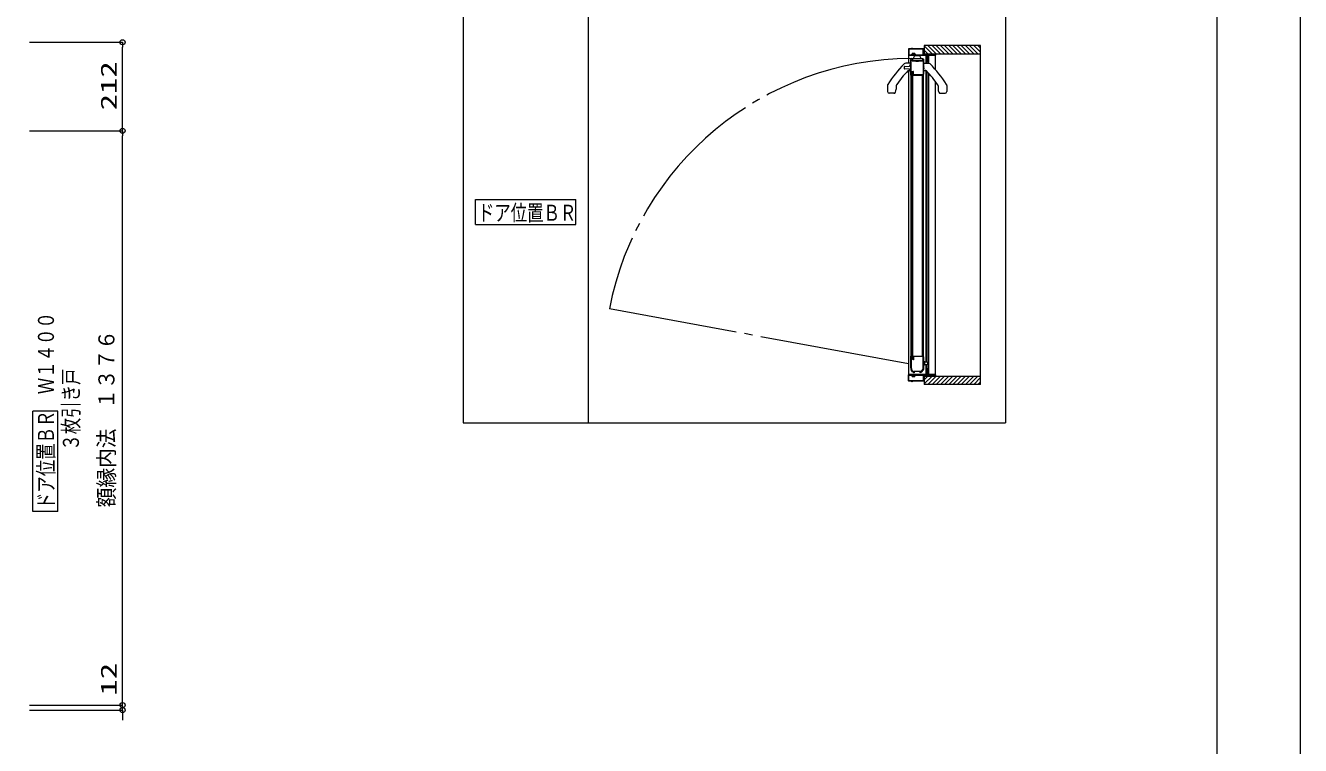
# Model space of a CAD drawing. Units: millimetres on the paper. Extents: x -305 to 305, y -152 to 152.
# Drawn here: x -33.8 to 119, y -18.4 to 67.8 of the extents above; entities that cross this region are included whole.
import ezdxf
from ezdxf.enums import TextEntityAlignment as Align

# ---------------------------------------------------------------- set-up
doc = ezdxf.new("R2010")
doc.units = ezdxf.units.MM
doc.linetypes.add('LONG_CHAIN', pattern=[21, 18, -1, 1, -1])
doc.linetypes.add('LONG_DOUBLE_CHAIN', pattern=[21.8, 18, -1, 0.6, -0.6, 0.6, -1])
for name, color, linetype, lineweight in [('0-0_0', 7, 'Continuous', 9), ('0-1_VIEW0001', 7, 'Continuous', 9), ('0-3_図面枠', 3, 'Continuous', 9), ('0-4_DEFPOINTS', 7, 'Continuous', 9)]:
    doc.layers.add(name, color=color, linetype=linetype, lineweight=lineweight)
doc.styles.add('ＭＳ ゴシック', font='')
doc.styles.get('ＭＳ ゴシック').set_extended_font_data('MS Gothic')

# ---------------------------------------------------------------- blocks, each defined once
blk = doc.blocks.new('_ORIGIN')
at = {"layer": '0-0_0'}
blk.add_line((0, 0), (-1, 0), dxfattribs=at)
blk.add_circle((0, 0), 0.5, dxfattribs=at)

msp = doc.modelspace()

# ---------------------------------------------------------------- linework, layer by layer
at = {"layer": '0-0_0'}
for p, q in [((-33.333, 65.841), (-22.184, 65.841)), ((-22.184, 55.836), (-22.184, 65.241)), ((-33.333, 55.236), (-22.184, 55.236)), ((-33.333, 55.236), (-22.184, 55.236)), ((-22.184, -12.959), (-22.184, 54.636)), ((-33.333, -13.559), (-22.184, -13.559)), ((-22.183, -12.959), (-22.183, -12.359)), ((-22.183, -14.159), (-22.183, -13.559)), ((-33.333, -14.159), (-22.183, -14.159)), ((-22.183, -14.759), (-22.183, -15.359))]:
    msp.add_line(p, q, dxfattribs=at)
msp.add_lwpolyline([(-33.333, -13.559), (-22.183, -13.559), (-22.183, -8.407)], dxfattribs=at)
at = {"layer": '0-1_VIEW0001'}
for p, q in [((33.617, 127.749), (33.617, 20.249)), ((83.617, 127.749), (83.617, 20.249)), ((72.005, 65.002), (72.005, 64.327)), ((74.34, 64.277), (72.005, 64.277)), ((72.005, 64.277), (72.005, 63.327)), ((72.03, 64.302), (74.325, 64.302)), ((72.05, 64.992), (72.05, 64.367)), ((72.39, 65.052), (72.055, 65.052)), ((73.745, 65.007), (72.065, 65.007)), ((72.065, 64.352), (73.745, 64.352)), ((72.405, 65.117), (72.405, 65.067)), ((72.435, 65.127), (72.415, 65.127)), ((72.78, 64.502), (72.43, 64.502)), ((72.445, 65.067), (72.445, 65.117)), ((73.755, 65.052), (72.46, 65.052)), ((72.78, 64.502), (72.78, 64.452)), ((73.256, 64.227), (72.823, 64.227)), ((73.76, 64.367), (73.76, 64.992)), ((73.805, 64.367), (73.805, 65.002)), ((75.19, 64.352), (73.82, 64.352)), ((73.88, 65.453), (73.88, 64.452)), ((80.63, 65.453), (73.88, 65.453)), ((74.829, 64.453), (73.88, 65.402)), ((74.329, 64.453), (73.88, 64.902)), ((73.88, 64.453), (80.63, 64.453)), ((74.115, 63.327), (74.115, 64.277)), ((74.255, 63.952), (74.255, 64.277)), ((75.33, 64.453), (74.33, 65.453)), ((74.34, 64.287), (74.34, 63.967)), ((74.39, 63.602), (74.39, 64.287)), ((75.255, 64.277), (74.39, 64.277)), ((74.405, 64.302), (75.24, 64.302)), ((74.432, 63.323), (74.432, 64.277)), ((75.829, 64.453), (74.83, 65.453)), ((75.205, 64.437), (75.205, 64.367)), ((75.24, 64.452), (75.22, 64.452)), ((75.255, 64.452), (75.255, 64.302)), ((75.255, 64.317), (75.255, 64.437)), ((75.255, 62.543), (75.255, 64.277)), ((76.33, 64.453), (75.33, 65.453)), ((76.83, 64.453), (75.83, 65.453)), ((77.33, 64.453), (76.33, 65.453)), ((77.83, 64.453), (76.83, 65.453)), ((78.33, 64.453), (77.33, 65.453)), ((78.83, 64.453), (77.83, 65.453)), ((79.33, 64.453), (78.33, 65.453)), ((79.825, 64.453), (78.825, 65.453)), ((80.32, 64.453), (79.32, 65.453)), ((80.63, 64.637), (79.815, 65.453)), ((80.63, 65.132), (80.309, 65.453)), ((80.63, 24.854), (80.63, 65.453)), ((72.275, 63.327), (71.697, 63.327)), ((72.29, 61.917), (72.29, 63.777)), ((72.335, 62.372), (72.335, 63.707)), ((72.425, 63.707), (72.425, 63.655)), ((72.432, 63.637), (72.455, 63.615)), ((72.465, 63.852), (72.465, 63.667)), ((72.472, 63.607), (72.864, 63.607)), ((72.48, 63.652), (73.725, 63.652)), ((72.5, 63.652), (72.5, 63.827)), ((72.5, 63.652), (73.67, 63.652)), ((72.55, 63.877), (73.67, 63.877)), ((72.874, 63.603), (72.885, 63.592)), ((72.896, 63.587), (73.184, 63.587)), ((73.194, 63.592), (73.205, 63.603)), ((73.216, 63.607), (73.73, 63.607)), ((73.72, 63.652), (73.67, 63.652)), ((73.72, 63.827), (73.72, 63.652)), ((73.73, 63.812), (73.73, 63.842)), ((73.74, 63.667), (73.74, 63.792)), ((73.745, 63.592), (73.745, 62.027)), ((73.79, 63.802), (73.79, 62.027)), ((73.805, 63.327), (74.382, 63.327)), ((74.19, 63.902), (74.19, 63.847)), ((74.19, 63.667), (74.19, 63.602)), ((74.205, 63.832), (74.225, 63.832)), ((74.225, 63.682), (74.205, 63.682)), ((74.325, 63.952), (74.24, 63.952)), ((74.24, 63.847), (74.24, 63.892)), ((74.24, 63.622), (74.24, 63.667)), ((74.24, 63.552), (74.34, 63.552)), ((74.255, 63.607), (74.255, 63.907)), ((74.255, 63.907), (74.325, 63.907)), ((74.325, 63.607), (74.255, 63.607)), ((74.255, 63.327), (74.255, 63.552)), ((74.34, 63.892), (74.34, 63.622)), ((72.005, 62.463), (72.005, 26.027)), ((72.275, 62.477), (72.079, 62.477)), ((72.305, 28.252), (72.305, 61.902)), ((72.305, 61.902), (73.79, 61.902)), ((72.331, 61.902), (72.305, 61.902)), ((72.353, 61.924), (72.344, 61.91)), ((72.355, 27.927), (72.355, 62.227)), ((72.505, 62.227), (72.355, 62.227)), ((72.355, 62.227), (72.355, 61.931)), ((72.505, 62.252), (72.38, 62.252)), ((72.54, 62.297), (72.41, 62.297)), ((72.505, 27.927), (72.505, 62.227)), ((72.515, 61.931), (72.515, 61.937)), ((72.525, 61.91), (72.517, 61.924)), ((73.665, 61.902), (72.538, 61.902)), ((72.555, 62.332), (72.555, 62.312)), ((72.555, 61.977), (72.555, 62.202)), ((72.585, 62.347), (72.57, 62.347)), ((72.6, 61.957), (72.6, 62.332)), ((73.665, 61.947), (72.61, 61.947)), ((73.64, 61.902), (73.64, 28.252)), ((73.79, 62.447), (73.79, 62.535)), ((73.79, 28.252), (73.79, 61.902)), ((73.805, 62.477), (74.001, 62.477)), ((74.115, 27.552), (74.115, 62.442)), ((74.255, 27.55), (74.255, 62.302)), ((74.428, 26.027), (74.428, 62.117)), ((69.49, 60.677), (69.49, 59.927)), ((70.264, 59.727), (69.69, 59.727)), ((70.52, 60.613), (70.52, 60.227)), ((75.255, 26.027), (75.255, 61.109)), ((75.56, 60.613), (75.56, 60.227)), ((75.815, 59.727), (76.39, 59.727)), ((76.59, 60.677), (76.59, 59.927)), ((20.117, 43.999), (20.117, 46.999)), ((20.117, 46.999), (32.117, 46.999)), ((32.117, 43.999), (32.117, 46.999)), ((20.117, 43.999), (32.117, 43.999)), ((72.29, 26.877), (72.29, 28.237)), ((72.305, 28.252), (72.332, 28.252)), ((72.335, 27.782), (72.335, 26.877)), ((72.344, 28.245), (72.353, 28.231)), ((72.355, 28.223), (72.355, 27.927)), ((72.38, 27.902), (72.505, 27.902)), ((72.54, 27.857), (72.41, 27.857)), ((72.515, 28.217), (72.515, 28.223)), ((72.517, 28.231), (72.526, 28.245)), ((72.539, 28.252), (73.665, 28.252)), ((72.555, 27.952), (72.555, 28.177)), ((72.555, 27.822), (72.555, 27.842)), ((72.585, 27.807), (72.57, 27.807)), ((72.6, 28.197), (72.6, 27.822)), ((73.665, 28.207), (72.61, 28.207)), ((73.745, 26.702), (73.745, 28.127)), ((73.79, 28.127), (73.79, 26.702)), ((73.865, 27.602), (73.79, 27.602)), ((73.965, 27.552), (73.915, 27.552)), ((73.915, 27.552), (73.915, 27.202)), ((73.965, 27.552), (74.24, 27.552)), ((75.255, 26.027), (72.005, 26.027)), ((72.005, 25.302), (72.005, 25.977)), ((72.03, 26.002), (74.325, 26.002)), ((72.625, 26.338), (72.625, 26.372)), ((72.675, 26.252), (72.641, 26.252)), ((72.667, 26.363), (72.689, 26.305)), ((72.69, 26.437), (73.39, 26.437)), ((73.39, 26.397), (72.69, 26.397)), ((72.69, 26.299), (72.69, 26.267)), ((73.39, 26.267), (73.39, 26.299)), ((73.391, 26.305), (73.413, 26.363)), ((73.415, 26.252), (73.405, 26.252)), ((73.455, 26.372), (73.455, 26.331)), ((73.499, 26.339), (73.724, 26.639)), ((73.76, 26.612), (73.535, 26.312)), ((73.865, 27.152), (73.79, 27.152)), ((73.965, 27.202), (73.915, 27.202)), ((74.24, 27.202), (73.965, 27.202)), ((74.111, 26.027), (74.111, 27.202)), ((74.19, 26.637), (74.19, 26.702)), ((74.19, 26.402), (74.19, 26.457)), ((74.225, 26.622), (74.205, 26.622)), ((74.205, 26.472), (74.225, 26.472)), ((74.24, 26.752), (74.34, 26.752)), ((74.24, 26.682), (74.24, 26.637)), ((74.24, 26.457), (74.24, 26.412)), ((74.325, 26.352), (74.24, 26.352)), ((74.251, 26.752), (74.251, 27.202)), ((74.251, 26.397), (74.251, 26.697)), ((74.251, 26.027), (74.251, 26.352)), ((74.325, 26.697), (74.255, 26.697)), ((74.255, 26.397), (74.325, 26.397)), ((74.29, 27.502), (74.29, 27.252)), ((74.34, 26.412), (74.34, 26.682)), ((74.34, 26.017), (74.34, 26.337)), ((74.39, 26.702), (74.39, 26.017)), ((74.405, 26.002), (75.24, 26.002)), ((75.255, 25.987), (75.255, 25.867)), ((72.05, 25.312), (72.05, 25.937)), ((72.39, 25.252), (72.055, 25.252)), ((72.065, 25.952), (73.745, 25.952)), ((73.745, 25.297), (72.065, 25.297)), ((72.405, 25.187), (72.405, 25.237)), ((72.435, 25.177), (72.415, 25.177)), ((72.43, 25.802), (72.43, 25.852)), ((72.43, 25.802), (72.78, 25.802)), ((72.445, 25.237), (72.445, 25.187)), ((73.755, 25.252), (72.46, 25.252)), ((73.76, 25.937), (73.76, 25.312)), ((73.805, 25.937), (73.805, 25.302)), ((75.19, 25.952), (73.82, 25.952)), ((74.829, 25.853), (73.88, 24.903)), ((74.329, 25.853), (73.88, 25.403)), ((73.88, 25.852), (80.63, 25.852)), ((73.88, 25.852), (73.88, 24.853)), ((80.63, 24.853), (73.88, 24.853)), ((75.33, 25.853), (74.33, 24.853)), ((75.83, 25.853), (74.83, 24.853)), ((75.205, 25.867), (75.205, 25.937)), ((75.24, 25.852), (75.22, 25.852)), ((76.33, 25.853), (75.33, 24.853)), ((76.83, 25.853), (75.83, 24.853)), ((77.33, 25.853), (76.33, 24.853)), ((77.83, 25.853), (76.83, 24.853)), ((78.33, 25.853), (77.33, 24.853)), ((78.83, 25.853), (77.83, 24.853)), ((79.33, 25.853), (78.33, 24.853)), ((79.825, 25.853), (78.825, 24.853)), ((80.32, 25.853), (79.32, 24.853)), ((80.63, 25.668), (79.815, 24.853)), ((80.63, 25.173), (80.31, 24.853)), ((-29.954, 21.638), (-32.954, 21.638)), ((-32.954, 9.638), (-32.954, 21.638)), ((-29.954, 9.638), (-29.954, 21.638)), ((-29.954, 9.638), (-32.954, 9.638))]:
    msp.add_line(p, q, dxfattribs=at)
at = {"layer": '0-1_VIEW0001', "color": 2}
for p, q in [((71.527, 62.933), (72.064, 62.961)), ((72.064, 62.634), (71.527, 62.662)), ((72.209, 63.253), (72.181, 63.067)), ((72.29, 63.297), (72.256, 63.295)), ((73.81, 63.172), (73.79, 63.172)), ((73.81, 63.222), (73.81, 62.872)), ((73.822, 63.222), (73.81, 63.222)), ((73.81, 62.722), (73.81, 62.372)), ((72.181, 62.528), (72.209, 62.342)), ((72.256, 62.299), (72.29, 62.297)), ((73.79, 62.422), (73.81, 62.422)), ((73.81, 62.372), (73.822, 62.372))]:
    msp.add_line(p, q, dxfattribs=at)
at = {"layer": '0-1_VIEW0001', "color": 2, "linetype": 'LONG_DOUBLE_CHAIN'}
for p, q in [((73.852, 62.863), (73.869, 62.863)), ((73.852, 62.732), (73.869, 62.732))]:
    msp.add_line(p, q, dxfattribs=at)
at = {"layer": '0-1_VIEW0001', "linetype": 'LONG_CHAIN'}
msp.add_line((72.005, 27.325), (36.15, 33.9), dxfattribs=at)
at = {"layer": '0-1_VIEW0001'}
for points in [[(18.617, 127.749), (18.617, 20.249), (83.617, 20.249)], [(72.055, 65.052), (72.02, 65.038), (72.005, 65.002)], [(72.005, 64.327), (72.012, 64.31), (72.03, 64.302)], [(72.065, 65.007), (72.054, 65.003), (72.05, 64.992)], [(72.05, 64.367), (72.054, 64.357), (72.065, 64.352)], [(72.43, 64.502), (72.43, 64.452), (72.37, 64.374)], [(72.405, 65.067), (72.4, 65.057), (72.39, 65.052)], [(72.415, 65.127), (72.408, 65.124), (72.405, 65.117)], [(72.43, 64.452), (72.78, 64.452), (72.839, 64.374)], [(72.445, 65.117), (72.442, 65.124), (72.435, 65.127)], [(72.46, 65.052), (72.449, 65.057), (72.445, 65.067)], [(73.76, 64.992), (73.755, 65.003), (73.745, 65.007)], [(73.745, 64.352), (73.755, 64.357), (73.76, 64.367)], [(73.805, 65.002), (73.79, 65.038), (73.755, 65.052)], [(73.82, 64.352), (73.809, 64.357), (73.805, 64.367)], [(74.325, 64.302), (74.335, 64.298), (74.34, 64.287)], [(74.39, 64.287), (74.394, 64.298), (74.405, 64.302)], [(75.205, 64.367), (75.2, 64.357), (75.19, 64.352)], [(75.22, 64.452), (75.209, 64.448), (75.205, 64.437)], [(75.255, 64.437), (75.25, 64.448), (75.24, 64.452)], [(75.24, 64.302), (75.25, 64.307), (75.255, 64.317)], [(72.29, 63.777), (72.326, 63.866), (72.367, 63.894), (72.415, 63.902), (72.45, 63.888), (72.465, 63.852)], [(72.335, 63.707), (72.38, 63.752), (72.425, 63.707)], [(72.425, 63.655), (72.427, 63.645), (72.432, 63.637)], [(72.455, 63.615), (72.463, 63.609), (72.472, 63.607)], [(72.465, 63.667), (72.469, 63.657), (72.48, 63.652)], [(72.864, 63.607), (72.869, 63.606), (72.874, 63.603)], [(72.885, 63.592), (72.89, 63.588), (72.896, 63.587)], [(73.184, 63.587), (73.189, 63.588), (73.194, 63.592)], [(73.205, 63.603), (73.21, 63.606), (73.216, 63.607)], [(73.725, 63.652), (73.735, 63.657), (73.74, 63.667)], [(73.73, 63.842), (73.733, 63.849), (73.74, 63.852), (73.775, 63.838), (73.79, 63.802)], [(73.74, 63.792), (73.739, 63.797), (73.736, 63.8), (73.731, 63.806), (73.73, 63.812)], [(73.73, 63.607), (73.74, 63.603), (73.745, 63.592)], [(74.24, 63.952), (74.205, 63.938), (74.19, 63.902)], [(74.19, 63.847), (74.194, 63.837), (74.205, 63.832)], [(74.205, 63.682), (74.194, 63.678), (74.19, 63.667)], [(74.19, 63.602), (74.205, 63.567), (74.24, 63.552)], [(74.225, 63.832), (74.235, 63.837), (74.24, 63.847)], [(74.24, 63.667), (74.235, 63.678), (74.225, 63.682)], [(74.24, 63.892), (74.244, 63.903), (74.255, 63.907)], [(74.255, 63.607), (74.244, 63.612), (74.24, 63.622)], [(74.34, 63.967), (74.335, 63.957), (74.325, 63.952)], [(74.325, 63.907), (74.335, 63.903), (74.34, 63.892)], [(74.34, 63.622), (74.335, 63.612), (74.325, 63.607)], [(74.34, 63.552), (74.375, 63.567), (74.39, 63.602)], [(72.305, 61.902), (72.294, 61.907), (72.29, 61.917)], [(72.344, 61.91), (72.339, 61.904), (72.331, 61.902)], [(72.41, 62.297), (72.357, 62.319), (72.335, 62.372)], [(72.355, 61.931), (72.354, 61.927), (72.353, 61.924)], [(72.38, 62.252), (72.362, 62.245), (72.355, 62.227)], [(72.555, 62.202), (72.54, 62.238), (72.505, 62.252)], [(72.515, 61.937), (72.519, 61.948), (72.53, 61.952), (72.548, 61.96), (72.555, 61.977)], [(72.517, 61.924), (72.515, 61.927), (72.515, 61.931)], [(72.538, 61.902), (72.531, 61.904), (72.525, 61.91)], [(72.555, 62.312), (72.55, 62.302), (72.54, 62.297)], [(72.57, 62.347), (72.559, 62.343), (72.555, 62.332)], [(72.6, 62.332), (72.595, 62.343), (72.585, 62.347)], [(72.61, 61.947), (72.603, 61.95), (72.6, 61.957)], [(73.745, 62.027), (73.721, 61.971), (73.665, 61.947)], [(73.79, 62.027), (73.753, 61.939), (73.665, 61.902)], [(72.29, 28.237), (72.295, 28.248), (72.305, 28.252)], [(72.332, 28.252), (72.339, 28.25), (72.344, 28.245)], [(72.41, 27.857), (72.357, 27.835), (72.335, 27.782)], [(72.353, 28.231), (72.355, 28.227), (72.355, 28.223)], [(72.355, 27.927), (72.362, 27.909), (72.38, 27.902)], [(72.505, 27.902), (72.54, 27.917), (72.555, 27.952)], [(72.515, 28.223), (72.516, 28.227), (72.517, 28.231)], [(72.555, 28.177), (72.548, 28.195), (72.53, 28.202), (72.52, 28.207), (72.515, 28.217)], [(72.526, 28.245), (72.531, 28.25), (72.539, 28.252)], [(72.555, 27.842), (72.551, 27.853), (72.54, 27.857)], [(72.57, 27.807), (72.56, 27.812), (72.555, 27.822)], [(72.6, 27.822), (72.596, 27.812), (72.585, 27.807)], [(72.61, 28.207), (72.603, 28.204), (72.6, 28.197)], [(73.665, 28.252), (73.753, 28.216), (73.79, 28.127)], [(73.745, 28.127), (73.722, 28.184), (73.665, 28.207)], [(72.005, 25.977), (72.012, 25.995), (72.03, 26.002)], [(72.641, 26.252), (72.626, 26.254), (72.612, 26.261), (72.475, 26.377), (72.376, 26.53), (72.314, 26.699), (72.29, 26.877)], [(72.335, 26.877), (72.357, 26.723), (72.405, 26.571), (72.454, 26.459), (72.529, 26.367), (72.601, 26.326), (72.617, 26.324), (72.625, 26.338)], [(72.625, 26.372), (72.644, 26.418), (72.69, 26.437)], [(72.69, 26.397), (72.67, 26.386), (72.667, 26.363)], [(72.69, 26.267), (72.686, 26.257), (72.675, 26.252)], [(72.689, 26.305), (72.69, 26.302), (72.69, 26.299)], [(73.39, 26.437), (73.436, 26.418), (73.455, 26.372)], [(73.413, 26.363), (73.411, 26.386), (73.39, 26.397)], [(73.39, 26.299), (73.39, 26.302), (73.391, 26.305)], [(73.405, 26.252), (73.395, 26.257), (73.39, 26.267)], [(73.535, 26.312), (73.482, 26.268), (73.415, 26.252)], [(73.455, 26.331), (73.463, 26.317), (73.479, 26.319), (73.49, 26.328), (73.499, 26.339)], [(73.724, 26.639), (73.74, 26.669), (73.745, 26.702)], [(73.79, 26.702), (73.782, 26.655), (73.76, 26.612)], [(74.19, 26.702), (74.205, 26.738), (74.24, 26.752)], [(74.205, 26.622), (74.194, 26.627), (74.19, 26.637)], [(74.19, 26.457), (74.194, 26.468), (74.205, 26.472)], [(74.24, 26.352), (74.205, 26.367), (74.19, 26.402)], [(74.24, 26.637), (74.235, 26.627), (74.225, 26.622)], [(74.225, 26.472), (74.235, 26.468), (74.24, 26.457)], [(74.255, 26.697), (74.244, 26.693), (74.24, 26.682)], [(74.24, 26.412), (74.244, 26.402), (74.255, 26.397)], [(74.34, 26.682), (74.335, 26.693), (74.325, 26.697)], [(74.325, 26.397), (74.335, 26.402), (74.34, 26.412)], [(74.34, 26.337), (74.335, 26.348), (74.325, 26.352)], [(74.325, 26.002), (74.335, 26.007), (74.34, 26.017)], [(74.34, 26.752), (74.375, 26.738), (74.39, 26.702)], [(74.39, 26.017), (74.394, 26.007), (74.405, 26.002)], [(75.24, 26.002), (75.25, 25.998), (75.255, 25.987)], [(72.055, 25.252), (72.02, 25.267), (72.005, 25.302)], [(72.05, 25.937), (72.054, 25.948), (72.065, 25.952)], [(72.065, 25.297), (72.054, 25.302), (72.05, 25.312)], [(72.78, 25.852), (72.43, 25.852), (72.37, 25.931)], [(72.405, 25.237), (72.4, 25.248), (72.39, 25.252)], [(72.415, 25.177), (72.408, 25.18), (72.405, 25.187)], [(72.445, 25.187), (72.442, 25.18), (72.435, 25.177)], [(72.46, 25.252), (72.449, 25.248), (72.445, 25.237)], [(72.78, 25.802), (72.78, 25.852), (72.839, 25.931)], [(73.745, 25.952), (73.755, 25.948), (73.76, 25.937)], [(73.76, 25.312), (73.755, 25.302), (73.745, 25.297)], [(73.805, 25.302), (73.79, 25.267), (73.755, 25.252)], [(73.82, 25.952), (73.809, 25.948), (73.805, 25.937)], [(75.205, 25.937), (75.2, 25.948), (75.19, 25.952)], [(75.22, 25.852), (75.209, 25.857), (75.205, 25.867)], [(75.255, 25.867), (75.25, 25.857), (75.24, 25.852)]]:
    msp.add_lwpolyline(points, dxfattribs=at)
for centre, radius, start, end in [((72.382, 64.365), 0.015, 142.83915, 250.52878), ((73.04, 63.852), 0.45, 128.21321, 176.81526), ((72.823, 64.127), 0.1, 90, 128.21321), ((72.785, 65), 0.0077, 332.71904, 90), ((72.827, 64.365), 0.015, 289.47122, 37.16085), ((73.256, 64.127), 0.1, 51.78679, 90), ((73.04, 63.852), 0.45, 3.18474, 51.78679), ((80.619, 53.918), 13.05, 134.40318, 148.24605), ((71.697, 63.027), 0.3, 90, 134.40318), ((72.275, 63.312), 0.015, 0, 90), ((72.55, 63.827), 0.05, 90, 180), ((73.67, 63.827), 0.05, 0, 90), ((73.805, 63.312), 0.015, 90, 180), ((74.382, 63.027), 0.3, 45.59682, 90), ((65.461, 53.918), 13.05, 31.75395, 45.59682), ((80.619, 53.918), 12.15, 135.61305, 145.92995), ((72.079, 62.277), 0.2, 90, 135.61305), ((72.275, 62.492), 0.015, 270, 0), ((73.805, 62.492), 0.015, 180, 270), ((74.001, 62.277), 0.2, 44.38695, 90), ((65.461, 53.918), 12.15, 34.07005, 44.38695), ((69.69, 60.677), 0.2, 147.03513, 180), ((69.69, 59.927), 0.2, 180, 270), ((70.264, 59.927), 0.2, 270, 339.07517), ((69.48, 60.227), 1.04, 339.07517, 0), ((70.72, 60.613), 0.2, 145.92995, 180), ((75.36, 60.613), 0.2, 0, 34.07005), ((76.6, 60.227), 1.04, 180, 200.92483), ((75.815, 59.927), 0.2, 200.92483, 270), ((76.39, 59.927), 0.2, 270, 0), ((76.39, 60.677), 0.2, 0, 32.96487), ((73.865, 27.552), 0.05, 0, 90), ((74.24, 27.502), 0.05, 0, 90), ((73.865, 27.202), 0.05, 270, 0), ((74.24, 27.252), 0.05, 270, 0), ((72.382, 25.94), 0.015, 109.47122, 217.16085), ((72.827, 25.94), 0.015, 322.83915, 70.52878)]:
    msp.add_arc(centre, radius, start, end, dxfattribs=at)
at = {"layer": '0-1_VIEW0001', "linetype": 'LONG_CHAIN'}
msp.add_arc((72.505, 26.877), 37.027, 90.29921, 169.06601, dxfattribs=at)
at = {"layer": '0-1_VIEW0001', "color": 2}
for centre, radius, start, end in [((72.225, 62.797), 0.75, 172.99308, 180.0004), ((72.225, 62.797), 0.75, 180.0004, 187.00669), ((71.53, 62.883), 0.05, 92.99998, 172.91056), ((71.53, 62.712), 0.05, 187.09046, 267.00002), ((72.057, 63.085), 0.125, 273, 351.43914), ((72.258, 63.246), 0.05, 93, 171.40265), ((73.81, 62.862), 0.01, 90, 180), ((73.81, 62.732), 0.01, 180, 270), ((73.822, 63.207), 0.015, 9.12607, 90), ((71.27, 62.797), 2.6, 1.44086, 9.12607), ((71.27, 62.797), 2.6, 350.87393, 358.55914), ((70.764, 62.797), 3.088, 358.7869, 1.2131), ((73.854, 62.862), 0.015, 270, 1.44086), ((73.854, 62.732), 0.015, 358.55914, 90), ((72.057, 62.509), 0.125, 8.55177, 86.99999), ((72.258, 62.349), 0.05, 188.59735, 267), ((73.822, 62.387), 0.015, 270, 350.87393)]:
    msp.add_arc(centre, radius, start, end, dxfattribs=at)
at = {"layer": '0-3_図面枠'}
msp.add_lwpolyline([(-291.017, -138.498), (108.983, -138.498), (108.983, 138.502), (-291.017, 138.502)], close=True, dxfattribs=at)
at = {"layer": '0-4_DEFPOINTS'}
msp.add_line((118.983, -148.498), (118.983, 148.502), dxfattribs=at)

# ---------------------------------------------------------------- block references
at = {"layer": '0-0_0', "xscale": 0.6, "yscale": 0.6}
for p, rotation in [((-22.184, 65.841), 90), ((-22.184, 55.236), 270), ((-22.184, 55.236), 90), ((-22.184, -13.559), 270), ((-22.183, -13.559), 270), ((-22.183, -14.159), 90)]:
    msp.add_blockref('_ORIGIN', p, dxfattribs=dict(at, rotation=rotation))

# ---------------------------------------------------------------- texts
at = {"layer": '0-0_0', "style": 'ＭＳ ゴシック'}
for s, width, p in [('212', 1.5, (-22.314, 57.682)), ('額縁内法\u3000１３７６', 0.9, (-22.586, 10.134)), ('12', 1.5, (-22.313, -12.431))]:
    msp.add_text(s, height=1.921, rotation=90, dxfattribs=dict(at, width=width)).set_placement(p, align=Align.BOTTOM_LEFT)
at = {"layer": '0-1_VIEW0001', "style": 'ＭＳ ゴシック', "width": 0.75}
msp.add_text('ドア位置ＢＲ', height=1.921, dxfattribs=at).set_placement((20.403, 43.879), align=Align.BOTTOM_LEFT)
for s, p in [('ドア位置ＢＲ\u3000Ｗ１４００', (-29.835, 9.924)), ('３枚引き戸', (-26.838, 16.924))]:
    msp.add_text(s, height=1.921, rotation=90, dxfattribs=at).set_placement(p, align=Align.BOTTOM_LEFT)

doc.saveas('drawing.dxf')
